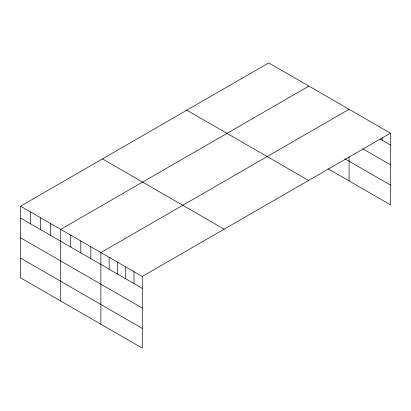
<?xml version="1.0" encoding="UTF-8"?>
<svg xmlns="http://www.w3.org/2000/svg" width="411" height="411" viewBox="0 0 411 411"><rect width="100%" height="100%" fill="white"/><g stroke="black" fill="none" stroke-linecap="round" stroke-linejoin="round"><path stroke-width="0.62" d="M390.45 133.174L142.273 276.459L142.273 348.102L20.55 277.826L20.55 206.183L268.727 62.898L390.45 133.174L390.45 204.817L327.921 168.715M308.897 86.089L60.72 229.374L60.72 301.016M349.062 109.28L100.885 252.565L100.885 324.207M379.964 139.005L390.45 145.057M362.862 148.849L390.45 164.78M344.834 158.759L390.45 185.094M186.83 110.184L308.553 180.46M102.447 158.898L224.17 229.179M20.55 206.183L142.273 276.459M20.55 218.066L142.273 288.342M20.55 237.784L142.273 308.06M20.55 258.103L142.273 328.379M382.173 137.777L382.173 140.279M349.062 156.755L349.062 180.922M133.996 271.681L133.996 283.564M125.72 266.903L125.72 278.781M117.443 262.126L117.443 274.003M109.167 257.343L109.167 269.226M90.846 246.77L90.846 258.647M80.803 240.969L80.803 252.852M70.759 235.174L70.759 247.052M50.676 223.579L50.676 235.457M40.632 217.779L40.632 229.662M30.594 211.984L30.594 223.861"/></g></svg>
